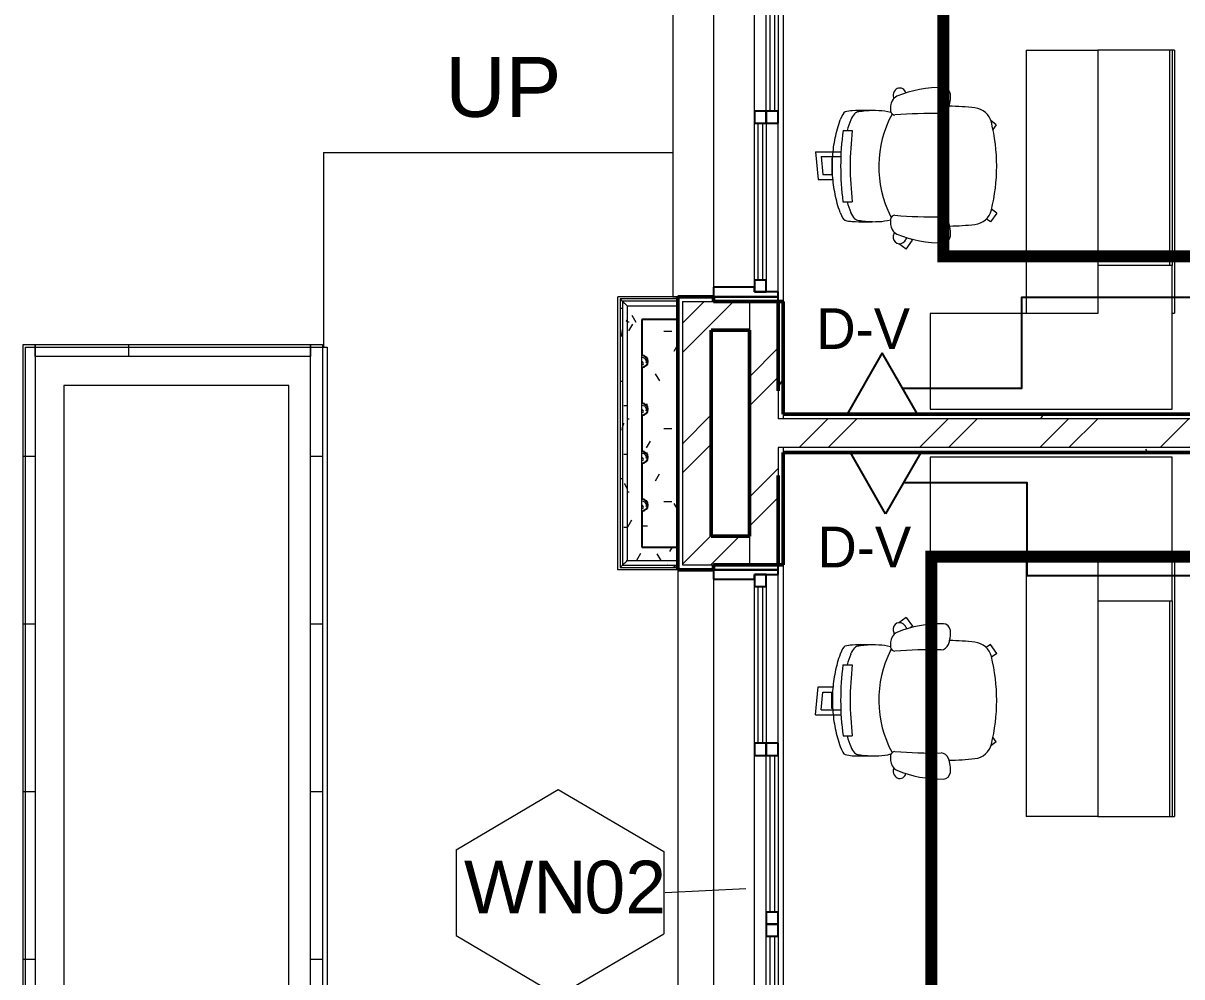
# Model space of a CAD drawing. Header units: millimetres. Extents: x -9358 to 257996, y -67499 to 9117.
# Drawn here: x -2905 to 1936, y -27018 to -23036 of the extents above; entities that cross this region are included whole.
import ezdxf

# ---------------------------------------------------------------- set-up
doc = ezdxf.new("R2010")
doc.units = ezdxf.units.MM
doc.header["$LTSCALE"] = 1000
for name, color, linetype, lineweight in [('A-FLR-PAT', 8, 'Continuous', 18), ('A-FRN', 8, 'Continuous', 9), ('A-LIN-30-1', 8, 'Continuous', 25), ('A-RMP', 8, 'Continuous', 9), ('A-RMP-TXT', 8, 'Continuous', 9), ('A-TYP-WIN', 8, 'Continuous', 0), ('A-WAL-CLD', 8, 'Continuous', 9), ('A-WAL-CMU', 8, 'Continuous', 50), ('A-WAL-FIN', 8, 'Continuous', 9), ('A-WAL-LOW-20', 8, 'Continuous', 18), ('A-WAL-LOW-20-1', 8, 'Continuous', 50), ('A-WAL-LOW-30', 8, 'Continuous', 18), ('A-WAL-PAT-1', 8, 'Continuous', 9), ('A-WIN', 8, 'Continuous', 9), ('A-WIN-1', 8, 'Continuous', 25), ('A-WIN-2', 8, 'Continuous', 18)]:
    doc.layers.add(name, color=color, linetype=linetype, lineweight=lineweight)
for name, color, linetype in [('CCTV', 4, 'Continuous'), ('DATANET', 4, 'Continuous'), ('F POINT AGN', 7, 'Continuous'), ('Route - rack2', 7, 'Continuous')]:
    doc.layers.add(name, color=color, linetype=linetype)
doc.styles.add('Arial', font='arial.ttf', dxfattribs={"height": 250})
doc.styles.add('Arial_8', font='arial.ttf', dxfattribs={"height": 220})
pattern_1 = [(45, (0, 0), (-251.447, 251.447), []), (45, (0, 381), (-251.447, 251.447), [])]
pattern_2 = [(0, (0, 0), (812.8, 203.2), [33.528, -576.072, 33.528, -576.072, -3251.2]), (0, (0, 0), (812.8, 203.2), [-1219.2, 33.528, -1185.672, 33.528, -576.072, -1422.4]), (0, (0, 0), (812.8, 203.2), [-3048, 33.528, -372.872, 33.528, -982.472]), (120, (304.8, 101.6), (-582.3764, 602.3054), [33.528, -576.072, 33.528, -576.072, -3251.2]), (120, (304.8, 101.6), (-582.3764, 602.3054), [-1219.2, 33.528, -1185.672, 33.528, -576.072, -1422.4]), (120, (304.8, 101.6), (-582.3764, 602.3054), [-3048, 33.528, -372.872, 33.528, -982.472]), (240, (406.4, 508), (-230.4236, -805.5054), [33.528, -576.072, 33.528, -576.072, -3251.2]), (240, (406.4, 508), (-230.4236, -805.5054), [-1219.2, 33.528, -1185.672, 33.528, -576.072, -1422.4]), (240, (406.4, 508), (-230.4236, -805.5054), [-3048, 33.528, -372.872, 33.528, -982.472])]

# ---------------------------------------------------------------- blocks, each defined once
blk = doc.blocks.new('Window Tag - Window Tag-41068-01-Ground Floor Plan')
at = {"layer": 'A-TYP-WIN'}
for p, q in [((-4.506, 1.627), (-0.238, 4.142)), ((-0.238, 4.142), (4.181, 1.556)), ((-4.506, 1.627), (-4.506, -1.959)), ((4.181, 1.556), (4.181, -1.888)), ((-0.238, -4.474), (4.181, -1.888)), ((-4.506, -1.959), (-0.238, -4.474))]:
    blk.add_line(p, q, dxfattribs=at)
blk = doc.blocks.new('D-V')
at = {"color": 3}
blk.add_lwpolyline([(1.2, 256.5), (146.9, 0), (-146.9, 0), (1.2, 256.5)], dxfattribs=at)
at = {"layer": 'CCTV', "color": 2}
blk.add_attdef('D-V', (-225.1, 246.5), '', height=170, dxfattribs=at)
blk = doc.blocks.new('Walls 240 - Walls 6-1383949-01-Ground Floor Furniture Plan')
at = {"layer": 'A-WAL-PAT-1'}
h = blk.add_hatch(dxfattribs=at)
h.set_pattern_fill('FP_109', color=256, style=0, pattern_type=2)
h.set_pattern_definition([(270, (-28114.7, -4950), (900, 6e-14), [700, -700]), (270, (-27664.7, -4250), (1800, 1e-13), [700, -700]), (180, (-27664.66, -4250), (-9e-14, -700), [])])
h.paths.add_polyline_path([(-26775.1, -4250), (-26775.1, -4200), (-27925.1, -4200), (-27925.1, -4250)], flags=0)
at = {"layer": 'A-WAL-LOW-20'}
for p, q in [((-27925.1, -4200), (-26775.1, -4200)), ((-27925.1, -4250), (-27925.1, -4200)), ((-26775.1, -4200), (-26775.1, -4250)), ((-26775.1, -4250), (-27925.1, -4250))]:
    blk.add_line(p, q, dxfattribs=at)
blk = doc.blocks.new('Walls 245 - Walls 6-1383966-01-Ground Floor Furniture Plan')
at = {"layer": 'A-WAL-PAT-1'}
h = blk.add_hatch(dxfattribs=at)
h.set_pattern_fill('FP_110', color=256, style=0, pattern_type=2)
h.set_pattern_definition([(270, (-28375.1, -8744.6), (900, 6e-14), [700, -700]), (270, (-27925, -8044.6), (1800, 1e-13), [700, -700]), (180, (-27925.06, -8044.6), (-9e-14, -700), [])])
h.paths.add_polyline_path([(-27975.1, -8800), (-27925.1, -8800), (-27925.1, -4200), (-27975.1, -4200), (-27975.1, -8513.1)], flags=0)
at = {"layer": 'A-WAL-LOW-20'}
for p, q in [((-27975.1, -8800), (-27975.1, -4200)), ((-27975.1, -4200), (-27925.1, -4200)), ((-27925.1, -4200), (-27925.1, -8800)), ((-27925.1, -8800), (-27975.1, -8800))]:
    blk.add_line(p, q, dxfattribs=at)
blk = doc.blocks.new('Walls 247 - Walls 6-1384000-01-Ground Floor Furniture Plan')
at = {"layer": 'A-WAL-PAT-1'}
h = blk.add_hatch(dxfattribs=at)
h.set_pattern_fill('FP_112', color=256, style=0, pattern_type=2)
h.set_pattern_definition([(270, (-27195.1, -8744.6), (900, 6e-14), [700, -700]), (270, (-26745, -8044.6), (1800, 1e-13), [700, -700]), (180, (-26745.06, -8044.6), (-9e-14, -700), [])])
h.paths.add_polyline_path([(-26745.1, -8800), (-26695.1, -8800), (-26695.1, -4200), (-26745.1, -4200), (-26745.1, -8513.1)], flags=0)
at = {"layer": 'A-WAL-LOW-20'}
for p, q in [((-26745.1, -8800), (-26745.1, -4200)), ((-26745.1, -4200), (-26695.1, -4200)), ((-26695.1, -4200), (-26695.1, -8800)), ((-26695.1, -8800), (-26745.1, -8800))]:
    blk.add_line(p, q, dxfattribs=at)
blk = doc.blocks.new('Sliding_Window_Double - 3000 x 2700-2665745-01-Ground Floor Furniture Plan')
at = {"layer": 'A-WIN'}
for p, q in [((-651.8, 180.6), (-1356.3, 180.6)), ((-600.9, 180.6), (53.7, 180.6)), ((153.7, 180.6), (808.2, 180.6)), ((1563.7, 180.6), (859.1, 180.6)), ((-1306.3, 130.6), (-651.8, 130.6)), ((53.7, 130.6), (-600.9, 130.6)), ((808.2, 130.6), (153.7, 130.6)), ((859.1, 130.6), (1513.7, 130.6)), ((-651.8, 80.6), (-1306.3, 80.6)), ((808.2, 80.6), (-600.9, 80.6)), ((1513.7, 80.6), (859.1, 80.6)), ((-1336.3, -89.4), (1543.7, -89.4))]:
    blk.add_line(p, q, dxfattribs=at)
at = {"layer": 'A-WIN-1'}
for p, q in [((-1376.3, 180.6), (-1396.3, 180.6)), ((-1376.3, 180.6), (-1376.3, -89.4)), ((-1356.3, 180.6), (-1376.3, 180.6)), ((-1376.3, -89.4), (-1376.3, 180.6)), ((-1356.3, 80.6), (-1356.3, 180.6)), ((-600.9, 180.6), (-651.8, 180.6)), ((-651.8, 180.6), (-651.8, 130.6)), ((-600.9, 130.6), (-600.9, 180.6)), ((103.7, 180.6), (53.7, 180.6)), ((53.7, 180.6), (53.7, 130.6)), ((153.7, 180.6), (103.7, 180.6)), ((103.7, 180.6), (103.7, 130.6)), ((103.7, 130.6), (103.7, 180.6)), ((153.7, 130.6), (153.7, 180.6)), ((859.1, 180.6), (808.2, 180.6)), ((808.2, 180.6), (808.2, 130.6)), ((859.1, 130.6), (859.1, 180.6)), ((1583.7, 180.6), (1563.7, 180.6)), ((1563.7, 180.6), (1563.7, 80.6)), ((1583.7, -89.4), (1583.7, 180.6)), ((1603.7, 180.6), (1583.7, 180.6)), ((1583.7, 180.6), (1583.7, -89.4)), ((-1306.3, 130.6), (-1356.3, 130.6)), ((-1356.3, 130.6), (-1356.3, 80.6)), ((-1306.3, 80.6), (-1306.3, 130.6)), ((-600.9, 130.6), (-651.8, 130.6)), ((-651.8, 130.6), (-651.8, 80.6)), ((-651.8, 130.6), (-600.9, 130.6)), ((-600.9, 80.6), (-600.9, 130.6)), ((53.7, 130.6), (103.7, 130.6)), ((103.7, 130.6), (153.7, 130.6)), ((808.2, 130.6), (859.1, 130.6)), ((859.1, 130.6), (808.2, 130.6)), ((808.2, 130.6), (808.2, 80.6)), ((859.1, 80.6), (859.1, 130.6)), ((1563.7, 130.6), (1513.7, 130.6)), ((1513.7, 130.6), (1513.7, 80.6)), ((1563.7, 80.6), (1563.7, 130.6)), ((-1336.3, 80.6), (-1356.3, 80.6)), ((-1356.3, 80.6), (-1306.3, 80.6)), ((-1336.3, -89.4), (-1336.3, 80.6)), ((-651.8, 80.6), (-600.9, 80.6)), ((808.2, 80.6), (859.1, 80.6)), ((1513.7, 80.6), (1563.7, 80.6)), ((1563.7, 80.6), (1543.7, 80.6)), ((1543.7, 80.6), (1543.7, -89.4)), ((-1376.3, -89.4), (-1336.3, -89.4)), ((1543.7, -89.4), (1583.7, -89.4))]:
    blk.add_line(p, q, dxfattribs=at)
at = {"layer": 'A-WIN-2'}
for p, q in [((53.7, 165.6), (-600.9, 165.6)), ((-600.9, 165.6), (-600.9, 145.6)), ((-600.9, 145.6), (53.7, 145.6)), ((53.7, 145.6), (53.7, 165.6)), ((808.2, 165.6), (153.7, 165.6)), ((153.7, 165.6), (153.7, 145.6)), ((153.7, 145.6), (808.2, 145.6)), ((808.2, 145.6), (808.2, 165.6)), ((-651.8, 115.6), (-1306.3, 115.6)), ((-1306.3, 115.6), (-1306.3, 95.6)), ((-651.8, 95.6), (-651.8, 115.6)), ((1513.7, 115.6), (859.1, 115.6)), ((859.1, 115.6), (859.1, 95.6)), ((1513.7, 95.6), (1513.7, 115.6)), ((-1306.3, 95.6), (-651.8, 95.6)), ((859.1, 95.6), (1513.7, 95.6))]:
    blk.add_line(p, q, dxfattribs=at)
blk = doc.blocks.new('Task chair 9554N35 - Task chair 9554N35-745676-01-Ground Floor Furniture Plan')
at = {"layer": 'A-FRN'}
for p, q in [((-172.9, 306.8), (-189.9, 284.3)), ((-172.9, 306.8), (-153.2, 293.1)), ((196.3, 309), (180.3, 287)), ((196.3, 309), (233.1, 282.3)), ((233.1, 282.3), (220.5, 265)), ((309.5, -42.5), (303.3, -51.1)), ((346.3, -69.3), (309.5, -42.5)), ((346.3, -69.3), (324.3, -99.6)), ((208.7, -134.6), (213.5, -132.2)), ((-148.6, -333.2), (-148.6, -294.8)), ((148.6, -333.5), (148.6, -294.8)), ((-59.9, -447.8), (-59.9, -341.6)), ((-40.1, -424.9), (-40.1, -342.5)), ((-33.2, -377), (-33.2, -380)), ((-33.2, -380), (34.3, -380)), ((34.3, -418.4), (34.3, -377)), ((56.2, -437.7), (56.2, -375.4)), ((-40.1, -424.9), (34.3, -418.4)), ((-59.9, -447.8), (56.2, -437.7))]:
    blk.add_line(p, q, dxfattribs=at)
for centre, radius, start, end in [((0, -450.7), 759.4, 76.0583, 103.9416), ((-163.7, 208.7), 80, 103.9416, 173.6414), ((163.7, 208.7), 80, 6.3586, 76.0583), ((875.8, 92.8), 1126, 173.6414, 179.1387), ((-875.8, 92.8), 1126, 0.9685, 6.3586), ((-298.4, 85.1), 30, 94.385, 178.8307), ((-289.7, -26.9), 142.3, 70.4284, 94.4069), ((-253.5, 75.2), 34, 1.5783, 70.4284), ((245.3, 75.2), 34, 109.5716, 178.4217), ((281.6, -26.9), 142.3, 102.8407, 109.5716), ((281.6, -26.9), 142.3, 85.5931, 102.8407), ((290.2, 85.1), 30, 1.1693, 85.615), ((157.4, 76.4), 485.9, 178.9013, 202.3772), ((1706.6, 39.8), 1926.5, 178.9201, 184.6505), ((-1714.8, 39.8), 1926.5, 355.3495, 1.0799), ((-165.6, 76.4), 485.9, 337.6228, 1.0987), ((-301, -96.7), 25.2, 123.4121, 230.4202), ((-270.6, -142.7), 80.3, 115.9395, 123.4121), ((297.3, -97.1), 27.1, 257.0503, 54.9497), ((266.7, -140.7), 80.4, 54.9497, 66.5438), ((-296.1, -90.9), 32.8, 230.4202, 277.5798), ((-257.7, -94.4), 37, 202.4815, 245.4243), ((-304.4, -28.7), 95.5, 277.5798, 283.1299), ((-239, -54.3), 81.3, 245.2067, 276.9285), ((-5.9, -191.7), 225.5, 165.0105, 178.0847), ((-231.5, -117.1), 18, 277.2916, 2.3739), ((1.2, 277.4), 461.4, 241.6816, 296.7275), ((223.3, -117.1), 18, 177.6261, 262.7084), ((230.8, -54.3), 81.3, 263.0715, 294.7933), ((5.9, -191.7), 225.5, 1.9153, 14.4821), ((249.5, -94.4), 37, 294.5757, 337.5185), ((351.4, 138.5), 268.8, 253.8265, 257.0503), ((1424.9, -239.6), 1657.1, 178.0847, 181.9153), ((-1424.9, -239.6), 1657.1, 358.0847, 1.9153), ((192.1, -200.6), 424.1, 181.2804, 189.1246), ((-192.1, -200.6), 424.1, 350.8754, 358.7196), ((-202, -267.3), 24.7, 181.265, 228.1434), ((202, -267.3), 24.7, 311.8566, 358.735), ((18.2, 231.9), 573.4, 248.3703, 253.086), ((0, 988.3), 1291.7, 263.3947, 276.6053), ((1, 773.4), 1116.7, 262.3012, 277.5932), ((-18.2, 231.9), 573.4, 286.914, 291.6297)]:
    blk.add_arc(centre, radius, start, end, dxfattribs=at)
for centre, major_axis, ratio, start_param, end_param in [((-178.1, -286.4), (-48, 16.7), 0.376203, 0.715963, 1.386418), ((178.1, -286.7), (48.1, 16.1), 0.383717, 4.900693, 5.6098), ((2833.6, -1083.6), (-3058.7, 867.3), 0.246692, 0.098786, 0.133654), ((-182.4, -335.9), (-44.1, 13.7), 0.260293, 0.190015, 1.407049), ((182.6, -337.1), (43.9, 14.1), 0.248418, 4.873403, 6.095378), ((-2833.6, -1083.6), (3058.7, 867.3), 0.246692, 6.149531, 6.184399), ((-2839.6, -1069.5), (3064.8, 850.5), 0.246639, 6.151983, 6.185843)]:
    blk.add_ellipse(centre, major_axis=major_axis, ratio=ratio, start_param=start_param, end_param=end_param, dxfattribs=at)
blk.add_open_spline([(193.1, -345.6), (180.8, -349.8), (155.9, -357.6), (104.9, -369.7), (39.6, -378.5), (-39.7, -378.4), (-105, -369.4), (-155.9, -357.1), (-180.8, -349.3), (-193.1, -344.9)], degree=3, knots=[0, 0, 0, 0, 0.1, 0.2, 0.4, 0.6, 0.8, 0.9, 1, 1, 1, 1], dxfattribs=at)
blk = doc.blocks.new('secretary office - manager office -1 2-1846450-01-Ground Floor Furniture Plan')
at = {"layer": 'A-FRN'}
for p, q in [((-550, 700), (-950, 700)), ((-950, 700), (-950, -300)), ((-550, 0), (-550, 700)), ((550, 300), (-550, 300)), ((550, 300), (550, 0)), ((-350, 0), (-550, 0)), ((550, 0), (-350, 0)), ((-350, -310), (-350, 0)), ((550, -300), (550, 0)), ((-950, -300), (-950, -310)), ((-950, -310), (-360, -310)), ((-548, -310), (-548, -320)), ((550, -320), (-548, -320)), ((-360, -310), (-350, -310)), ((-350, -300), (550, -300)), ((-350, -300), (550, -300)), ((550, -310), (-350, -310)), ((550, -310), (550, -300)), ((550, -320), (550, -310))]:
    blk.add_line(p, q, dxfattribs=at)
blk = doc.blocks.new('Task chair 9554N35 - Task chair 9554N35-733048-01-Ground Floor Furniture Plan')
at = {"layer": 'A-FRN'}
for p, q in [((-59.9, 447.8), (56.2, 437.7)), ((-59.9, 447.8), (-59.9, 341.6)), ((56.2, 437.7), (56.2, 375.4)), ((-40.1, 424.9), (-40.1, 342.5)), ((-40.1, 424.9), (34.3, 418.4)), ((34.3, 418.4), (34.3, 377)), ((-33.2, 380), (34.3, 380)), ((-33.2, 377), (-33.2, 380)), ((-148.6, 333.2), (-148.6, 294.8)), ((148.6, 333.5), (148.6, 294.8)), ((208.7, 134.6), (213.5, 132.2)), ((346.3, 69.3), (324.3, 99.6)), ((309.5, 42.5), (303.3, 51.1)), ((346.3, 69.3), (309.5, 42.5)), ((-172.9, -306.8), (-189.9, -284.3)), ((196.3, -309), (180.3, -287)), ((196.3, -309), (233.1, -282.3)), ((233.1, -282.3), (220.5, -265)), ((-172.9, -306.8), (-153.2, -293.1))]:
    blk.add_line(p, q, dxfattribs=at)
for centre, radius, start, end in [((1, -773.4), 1116.7, 82.4068, 97.6988), ((1424.9, 239.6), 1657.1, 178.0847, 181.9153), ((18.2, -231.9), 573.4, 106.914, 111.6297), ((0, -988.3), 1291.7, 83.3947, 96.6053), ((-18.2, -231.9), 573.4, 68.3703, 73.086), ((-1424.9, 239.6), 1657.1, 358.0847, 1.9153), ((192.1, 200.6), 424.1, 170.8754, 178.7196), ((-202, 267.3), 24.7, 131.8566, 178.735), ((202, 267.3), 24.7, 1.265, 48.1434), ((-192.1, 200.6), 424.1, 1.2804, 9.1246), ((-5.9, 191.7), 225.5, 181.9153, 194.9895), ((1.2, -277.4), 461.4, 63.2725, 118.3184), ((5.9, 191.7), 225.5, 345.5179, 358.0847), ((157.4, -76.4), 485.9, 157.6228, 181.0987), ((-301, 96.7), 25.2, 129.5798, 236.5879), ((-296.1, 90.9), 32.8, 82.4202, 129.5798), ((-257.7, 94.4), 37, 114.5757, 157.5185), ((-304.4, 28.7), 95.5, 76.8701, 82.4202), ((-239, 54.3), 81.3, 83.0715, 114.7933), ((-231.5, 117.1), 18, 357.6261, 82.7084), ((1706.6, -39.8), 1926.5, 175.3495, 181.0799), ((223.3, 117.1), 18, 97.2916, 182.3739), ((-1714.8, -39.8), 1926.5, 358.9201, 4.6505), ((230.8, 54.3), 81.3, 65.2067, 96.9285), ((249.5, 94.4), 37, 22.4815, 65.4243), ((351.4, -138.5), 268.8, 102.9497, 106.1735), ((-165.6, -76.4), 485.9, 358.9013, 22.3772), ((297.3, 97.1), 27.1, 305.0503, 102.9497), ((-270.6, 142.7), 80.3, 236.5879, 244.0605), ((266.7, 140.7), 80.4, 293.4562, 305.0503), ((-298.4, -85.1), 30, 181.1693, 265.615), ((-253.5, -75.2), 34, 289.5716, 358.4217), ((245.3, -75.2), 34, 181.5783, 250.4284), ((290.2, -85.1), 30, 274.385, 358.8307), ((-289.7, 26.9), 142.3, 265.5931, 289.5716), ((875.8, -92.8), 1126, 180.8613, 186.3586), ((281.6, 26.9), 142.3, 250.4284, 257.1593), ((-875.8, -92.8), 1126, 353.6414, 359.0315), ((281.6, 26.9), 142.3, 257.1593, 274.4069), ((-163.7, -208.7), 80, 186.3586, 256.0584), ((163.7, -208.7), 80, 283.9417, 353.6414), ((0, 450.7), 759.4, 256.0584, 283.9417)]:
    blk.add_arc(centre, radius, start, end, dxfattribs=at)
for centre, major_axis, ratio, start_param, end_param in [((-182.4, 335.9), (44.1, 13.7), 0.260293, 1.734544, 2.951577), ((182.6, 337.1), (-43.9, 14.1), 0.248418, 3.3294, 4.551375), ((2833.6, 1083.6), (3058.7, 867.3), 0.246692, 3.007939, 3.042807), ((-178.1, 286.4), (48, 16.7), 0.376203, 1.755174, 2.42563), ((178.1, 286.7), (-48.1, 16.1), 0.383717, 3.814978, 4.524085), ((-2839.6, 1069.5), (-3064.8, 850.5), 0.246639, 3.238935, 3.272795), ((-2833.6, 1083.6), (-3058.7, 867.3), 0.246692, 3.240378, 3.275247)]:
    blk.add_ellipse(centre, major_axis=major_axis, ratio=ratio, start_param=start_param, end_param=end_param, dxfattribs=at)
blk.add_open_spline([(193.1, 345.6), (180.8, 349.8), (155.9, 357.6), (104.9, 369.7), (39.6, 378.5), (-39.7, 378.4), (-105, 369.4), (-155.9, 357.1), (-180.8, 349.3), (-193.1, 344.9)], degree=3, knots=[0, 0, 0, 0, 0.1, 0.2, 0.4, 0.6, 0.8, 0.9, 1, 1, 1, 1], dxfattribs=at)
blk = doc.blocks.new('secretary office - manager office -1 2-1846452-01-Ground Floor Furniture Plan')
at = {"layer": 'A-FRN'}
for p, q in [((-360, 310), (-950, 310)), ((-950, 310), (-950, 300)), ((-950, 300), (-950, -700)), ((-548, 320), (550, 320)), ((-548, 320), (-548, 310)), ((-350, 310), (-360, 310)), ((-350, 0), (-350, 310)), ((-350, 310), (550, 310)), ((550, 300), (-350, 300)), ((550, 300), (-350, 300)), ((550, 310), (550, 320)), ((550, 300), (550, 310)), ((550, 0), (550, 300)), ((-550, -700), (-550, 0)), ((-550, 0), (-350, 0)), ((-350, 0), (550, 0)), ((550, 0), (550, -300)), ((-550, -300), (550, -300)), ((-950, -700), (-550, -700))]:
    blk.add_line(p, q, dxfattribs=at)
blk = doc.blocks.new('FP_570-01-Ground Floor Furniture Plan')
at = {"layer": 'A-WAL-LOW-20'}
blk.add_line((-170, -24048.8), (-401.4, -24048.8), dxfattribs=at)
at = {"layer": 'A-WAL-PAT-1'}
for p, q in [((-176.5, -24047.6), (-177, -24047.6)), ((-176, -24047.7), (-176.5, -24047.6))]:
    blk.add_line(p, q, dxfattribs=at)
blk = doc.blocks.new('FP_571-01-Ground Floor Furniture Plan')
at = {"layer": 'A-WAL-LOW-20'}
blk.add_line((-170, -24039), (-411.1, -24039), dxfattribs=at)
blk = doc.blocks.new('FP_572-01-Ground Floor Furniture Plan')
at = {"layer": 'A-WAL-LOW-20'}
blk.add_line((-401.4, -24048.8), (-401.4, -25151.5), dxfattribs=at)
at = {"layer": 'A-WAL-PAT-1'}
for p, q in [((-385.8, -24133.6), (-385.3, -24132.7)), ((-385.3, -24132.7), (-384.8, -24131.9)), ((-384.8, -24131.9), (-384.4, -24131.1)), ((-384.4, -24131.1), (-383.9, -24130.2)), ((-383.9, -24130.2), (-383.4, -24129.4)), ((-383.4, -24129.4), (-382.9, -24128.6)), ((-382.9, -24128.6), (-382.4, -24127.7)), ((-382.4, -24127.7), (-382, -24126.9)), ((-389.6, -24485.6), (-395.9, -24485.6)), ((-382, -24485.6), (-389.6, -24485.6)), ((-402.3, -24587.1), (-402.2, -24586.2)), ((-402.2, -24586.2), (-402.1, -24585.3)), ((-402.1, -24585.3), (-402, -24584.4)), ((-402, -24584.4), (-401.9, -24583.5)), ((-401.9, -24583.5), (-401.8, -24582.6)), ((-401.8, -24582.6), (-401.6, -24581.7)), ((-401.6, -24581.7), (-401.5, -24580.8)), ((-401.5, -24580.8), (-401.3, -24579.9)), ((-401.3, -24579.9), (-401.2, -24579)), ((-401.2, -24579), (-401, -24578.1)), ((-401, -24578.1), (-400.8, -24577.1)), ((-400.8, -24577.1), (-400.6, -24576.2)), ((-400.6, -24576.2), (-400.4, -24575.3)), ((-400.4, -24575.3), (-400.2, -24574.4)), ((-400.2, -24574.4), (-400, -24573.5)), ((-400, -24573.5), (-399.7, -24572.6)), ((-399.7, -24572.6), (-399.5, -24571.7)), ((-399.5, -24571.7), (-399.2, -24570.8)), ((-399.2, -24570.8), (-399, -24569.9)), ((-399, -24569.9), (-398.7, -24569)), ((-398.7, -24569), (-398.4, -24568.1)), ((-398.4, -24568.1), (-398.1, -24567.2)), ((-398.1, -24567.2), (-397.8, -24566.3)), ((-397.8, -24566.3), (-397.5, -24565.4)), ((-397.5, -24565.4), (-397.2, -24564.4)), ((-397.2, -24564.4), (-396.9, -24563.5)), ((-396.9, -24563.5), (-396.5, -24562.6)), ((-396.5, -24562.6), (-396.2, -24561.7)), ((-396.2, -24561.7), (-395.8, -24560.8)), ((-395.8, -24560.8), (-395.5, -24559.9)), ((-395.5, -24559.9), (-395.1, -24559)), ((-395.1, -24559), (-394.7, -24558.1)), ((-389.6, -24688.8), (-395.9, -24688.8)), ((-382, -24688.8), (-389.6, -24688.8)), ((-392.8, -24810.3), (-392.4, -24811.1)), ((-392.4, -24811.1), (-392, -24812)), ((-392, -24812), (-391.5, -24812.9)), ((-391.5, -24812.9), (-391.1, -24813.8)), ((-391.1, -24813.8), (-390.7, -24814.7)), ((-390.7, -24814.7), (-390.2, -24815.6)), ((-390.2, -24815.6), (-389.8, -24816.5)), ((-389.8, -24816.5), (-389.3, -24817.4)), ((-389.3, -24817.4), (-388.9, -24818.2)), ((-388.9, -24818.2), (-388.4, -24819.1)), ((-388.4, -24819.1), (-387.9, -24820)), ((-387.9, -24820), (-387.5, -24820.9)), ((-387.5, -24820.9), (-387, -24821.8)), ((-387, -24821.8), (-386.5, -24822.7)), ((-386.5, -24822.7), (-386, -24823.6)), ((-386, -24823.6), (-385.5, -24824.5)), ((-385.5, -24824.5), (-385, -24825.3)), ((-385, -24825.3), (-384.5, -24826.2)), ((-384.5, -24826.2), (-384, -24827.1)), ((-384, -24827.1), (-383.5, -24828)), ((-383.5, -24828), (-383, -24828.9)), ((-383, -24828.9), (-382.5, -24829.8)), ((-382.5, -24829.8), (-382, -24830.7)), ((-389.6, -24993.6), (-395.9, -24993.6)), ((-382, -24993.6), (-389.6, -24993.6))]:
    blk.add_line(p, q, dxfattribs=at)
blk = doc.blocks.new('FP_573-01-Ground Floor Furniture Plan')
at = {"layer": 'A-WAL-LOW-20'}
blk.add_line((-411.1, -24039), (-411.1, -25161.2), dxfattribs=at)
at = {"layer": 'A-WAL-PAT-1'}
for p, q in [((-404.1, -24079.2), (-409.9, -24079.2)), ((-401.2, -24079.2), (-404.1, -24079.2)), ((-409.7, -24167.1), (-409.3, -24169.8)), ((-409.3, -24169.8), (-408.9, -24172.4)), ((-408.9, -24172.4), (-408.5, -24175)), ((-408.5, -24175), (-408, -24177.7)), ((-408, -24177.7), (-407.5, -24180.3)), ((-407.5, -24180.3), (-406.9, -24183)), ((-406.9, -24183), (-406.4, -24185.6)), ((-406.4, -24185.6), (-405.8, -24188.2)), ((-405.8, -24188.2), (-405.2, -24190.9)), ((-405.2, -24190.9), (-404.5, -24193.5)), ((-404.5, -24193.5), (-403.8, -24196.2)), ((-404.1, -24384), (-409.9, -24384)), ((-401.2, -24384), (-404.1, -24384)), ((-404.1, -24790.4), (-409.9, -24790.4)), ((-401.2, -24790.4), (-404.1, -24790.4))]:
    blk.add_line(p, q, dxfattribs=at)
blk = doc.blocks.new('FP_574-01-Ground Floor Furniture Plan')
at = {"layer": 'A-WAL-LOW-20'}
blk.add_line((-401.4, -25151.5), (-170, -25151.5), dxfattribs=at)
at = {"layer": 'A-WAL-PAT-1'}
for p, q in [((-217.9, -25152.6), (-218.4, -25152.6)), ((-217.4, -25152.5), (-217.9, -25152.6)), ((-216.8, -25152.4), (-217.4, -25152.5)), ((-216.3, -25152.3), (-216.8, -25152.4)), ((-215.8, -25152.1), (-216.3, -25152.3)), ((-215.3, -25152), (-215.8, -25152.1)), ((-214.7, -25151.7), (-215.3, -25152)), ((-214.2, -25151.5), (-214.7, -25151.7)), ((-213.7, -25151.2), (-214.2, -25151.5)), ((-213.2, -25150.9), (-213.7, -25151.2))]:
    blk.add_line(p, q, dxfattribs=at)
blk = doc.blocks.new('FP_575-01-Ground Floor Furniture Plan')
at = {"layer": 'A-WAL-LOW-20'}
blk.add_line((-411.1, -25161.2), (-170, -25161.2), dxfattribs=at)
at = {"layer": 'A-WAL-PAT-1'}
for p, q in [((-191.2, -25160.9), (-192.7, -25161.4)), ((-189.7, -25160.4), (-191.2, -25160.9)), ((-188.2, -25159.7), (-189.7, -25160.4)), ((-186.6, -25159), (-188.2, -25159.7)), ((-185.1, -25158.2), (-186.6, -25159)), ((-183.6, -25157.3), (-185.1, -25158.2)), ((-182.1, -25156.4), (-183.6, -25157.3)), ((-180.5, -25155.3), (-182.1, -25156.4)), ((-179, -25154.2), (-180.5, -25155.3)), ((-177.5, -25153), (-179, -25154.2)), ((-176, -25151.7), (-177.5, -25153))]:
    blk.add_line(p, q, dxfattribs=at)
blk = doc.blocks.new('Walls 393 - Walls 78-2902982-01-Ground Floor Furniture Plan')
at = {"layer": 'A-WAL-PAT-1'}
h = blk.add_hatch(dxfattribs=at)
h.set_pattern_fill('FP_136', color=256, style=0, pattern_type=2)
h.set_pattern_definition([(0, (0, 0), (406.4, 101.6), [33.528, -271.272, 33.528, -271.272, -1625.6]), (0, (0, 0), (406.4, 101.6), [-609.6, 33.528, -576.072, 33.528, -271.272, -711.2]), (0, (0, 0), (406.4, 101.6), [-1524, 33.528, -169.672, 33.528, -474.472]), (120, (152.4, 50.8), (-291.1882, 301.15272), [33.528, -271.272, 33.528, -271.272, -1625.6]), (120, (152.4, 50.8), (-291.1882, 301.15272), [-609.6, 33.528, -576.072, 33.528, -271.272, -711.2]), (120, (152.4, 50.8), (-291.1882, 301.15272), [-1524, 33.528, -169.672, 33.528, -474.472]), (240, (203.2, 254), (-115.2118, -402.75272), [33.528, -271.272, 33.528, -271.272, -1625.6]), (240, (203.2, 254), (-115.2118, -402.75272), [-609.6, 33.528, -576.072, 33.528, -271.272, -711.2]), (240, (203.2, 254), (-115.2118, -402.75272), [-1524, 33.528, -169.672, 33.528, -474.472])])
h.paths.add_polyline_path([(-320, -24900), (-318, -24896), (-318.6, -24895.1), (-319.6, -24898.5)], flags=0)
h.paths.add_polyline_path([(-320, -24700.2), (-318, -24696.3), (-318.6, -24695.3), (-319.6, -24698.7)], flags=0)
h.paths.add_polyline_path([(-320, -24500), (-318, -24496), (-318.6, -24495.1), (-319.6, -24498.5)], flags=0)
h.paths.add_polyline_path([(-320, -24300), (-318, -24296), (-318.6, -24295.1), (-319.6, -24298.5)], flags=0)
h.paths.add_polyline_path([(-170, -25131.8), (-170, -25075), (-320, -25075), (-320, -24925), (-320, -24924.4), (-320, -24875.8), (-320, -24875), (-320, -24725.2), (-320, -24724.6), (-320, -24676.1), (-320, -24675.2), (-320, -24525), (-320, -24524.4), (-320, -24475.8), (-320, -24475), (-320, -24325), (-320, -24324.4), (-319.8, -24275.6), (-320, -24275), (-320, -24125), (-170, -24125), (-170, -24068.5), (-381.7, -24068.5), (-381.7, -25131.8), (-296.2, -25131.8)], flags=0)
at = {"layer": 'A-WAL-LOW-20'}
for p, q in [((-381.7, -24068.5), (-170, -24068.5)), ((-381.7, -24068.5), (-381.7, -25131.8)), ((-381.7, -25131.8), (-170, -25131.8))]:
    blk.add_line(p, q, dxfattribs=at)
for points, knots in [([(-411.1, -24039), (-411.1, -24039), (-410.7, -24039.4), (-407.8, -24042.3), (-403.9, -24046.2), (-402, -24048.1)], [0.1701475, 0.1701475, 0.1701475, 0.1701475, 0.25, 0.5, 0.6488772, 0.6488772, 0.6488772, 0.6488772]), ([(-401.4, -24048.8), (-401.4, -24048.8), (-401.2, -24048.9), (-400.3, -24049.8), (-398.6, -24051.5), (-397, -24053.1), (-395.1, -24055), (-392.9, -24057.2), (-390.4, -24059.7), (-386.7, -24063.4), (-383.8, -24066.4), (-381.7, -24068.5)], [0.4599876, 0.4599876, 0.4599876, 0.4599876, 0.5, 0.6, 0.65, 0.7, 0.75, 0.8, 0.85, 0.9, 1, 1, 1, 1]), ([(-411.1, -25161.2), (-411.1, -25161.2), (-410.7, -25160.9), (-407.8, -25157.9), (-403.9, -25154), (-402, -25152.2)], [0.1701475, 0.1701475, 0.1701475, 0.1701475, 0.25, 0.5, 0.6488772, 0.6488772, 0.6488772, 0.6488772]), ([(-401.4, -25151.5), (-401.4, -25151.5), (-401.2, -25151.3), (-400.3, -25150.4), (-398.6, -25148.8), (-397, -25147.1), (-395.1, -25145.2), (-392.9, -25143), (-390.4, -25140.5), (-386.7, -25136.8), (-383.7, -25133.9), (-381.7, -25131.8)], [0.4599876, 0.4599876, 0.4599876, 0.4599876, 0.5, 0.6, 0.65, 0.7, 0.75, 0.8, 0.85, 0.9, 1, 1, 1, 1])]:
    blk.add_open_spline(points, degree=3, knots=knots, dxfattribs=at)
for name in ['FP_571-01-Ground Floor Furniture Plan', 'FP_573-01-Ground Floor Furniture Plan', 'FP_572-01-Ground Floor Furniture Plan', 'FP_570-01-Ground Floor Furniture Plan', 'FP_575-01-Ground Floor Furniture Plan', 'FP_574-01-Ground Floor Furniture Plan']:
    blk.add_blockref(name, (0, 0), dxfattribs=at)
blk = doc.blocks.new('FP_576-01-Ground Floor Furniture Plan')
at = {"layer": 'A-WAL-PAT-1'}
for p, q in [((-7597.4, -28799.6), (-7596.5, -28794.2)), ((-7596.7, -28805), (-7597.4, -28799.6)), ((-7585.7, -28787.7), (-7586.3, -28791.2)), ((-7586.3, -28791.2), (-7585.4, -28794.7)), ((-7583.9, -28784.8), (-7585.7, -28787.7)), ((-7585.4, -28794.7), (-7583.2, -28797.8)), ((-7583.2, -28797.8), (-7580, -28800)), ((-7594.3, -28810), (-7596.7, -28805)), ((-7590.5, -28813.9), (-7594.3, -28810)), ((-7585.6, -28816.5), (-7590.5, -28813.9)), ((-7580.2, -28817.4), (-7585.6, -28816.5))]:
    blk.add_line(p, q, dxfattribs=at)
blk = doc.blocks.new('FP_577-01-Ground Floor Furniture Plan')
at = {"layer": 'A-WAL-PAT-1'}
for p, q in [((-7597.4, -28599.4), (-7596.5, -28593.9)), ((-7596.7, -28604.8), (-7597.4, -28599.4)), ((-7594.3, -28609.7), (-7596.7, -28604.8)), ((-7585.7, -28587.4), (-7586.3, -28590.9)), ((-7586.3, -28590.9), (-7585.4, -28594.5)), ((-7583.9, -28584.6), (-7585.7, -28587.4)), ((-7585.4, -28594.5), (-7583.2, -28597.6)), ((-7583.2, -28597.6), (-7580, -28599.8)), ((-7590.5, -28613.7), (-7594.3, -28609.7)), ((-7585.6, -28616.3), (-7590.5, -28613.7)), ((-7580.2, -28617.2), (-7585.6, -28616.3))]:
    blk.add_line(p, q, dxfattribs=at)
blk = doc.blocks.new('FP_578-01-Ground Floor Furniture Plan')
at = {"layer": 'A-WAL-PAT-1'}
for p, q in [((-7597.4, -28399.6), (-7596.5, -28394.2)), ((-7596.7, -28405), (-7597.4, -28399.6)), ((-7594.3, -28410), (-7596.7, -28405)), ((-7590.5, -28413.9), (-7594.3, -28410)), ((-7585.7, -28387.7), (-7586.3, -28391.2)), ((-7586.3, -28391.2), (-7585.4, -28394.7)), ((-7583.9, -28384.8), (-7585.7, -28387.7)), ((-7585.4, -28394.7), (-7583.2, -28397.8)), ((-7583.2, -28397.8), (-7580, -28400)), ((-7585.6, -28416.5), (-7590.5, -28413.9)), ((-7580.2, -28417.5), (-7585.6, -28416.5))]:
    blk.add_line(p, q, dxfattribs=at)
blk = doc.blocks.new('FP_579-01-Ground Floor Furniture Plan')
at = {"layer": 'A-WAL-PAT-1'}
for p, q in [((-7585.7, -28987.7), (-7586.2, -28991.2)), ((-7586.2, -28991.2), (-7585.4, -28994.7)), ((-7583.9, -28984.8), (-7585.7, -28987.7)), ((-7597.4, -28999.6), (-7596.5, -28994.2)), ((-7596.7, -29005), (-7597.4, -28999.6)), ((-7594.3, -29010), (-7596.7, -29005)), ((-7590.5, -29013.9), (-7594.3, -29010)), ((-7585.6, -29016.5), (-7590.5, -29013.9)), ((-7580.2, -29017.4), (-7585.6, -29016.5)), ((-7585.4, -28994.7), (-7583.2, -28997.8)), ((-7583.2, -28997.8), (-7580, -29000))]:
    blk.add_line(p, q, dxfattribs=at)
blk = doc.blocks.new('Walls 359 - Walls 304-2902995-01-Ground Floor Furniture Plan')
at = {"layer": 'A-WAL-PAT-1'}
h = blk.add_hatch(dxfattribs=at)
h.set_pattern_fill('FP_197', color=256, style=0, pattern_type=2)
h.set_pattern_definition([(180, (-7900, -53300), (-406.4, -101.6), [33.528, -271.272, 33.528, -271.272, -1625.6]), (180, (-7900, -53300), (-406.4, -101.6), [-609.6, 33.528, -576.072, 33.528, -271.272, -711.2]), (180, (-7900, -53300), (-406.4, -101.6), [-1524, 33.528, -169.672, 33.528, -474.472]), (300, (-8052.4, -53350.8), (291.1882, -301.15272), [33.528, -271.272, 33.528, -271.272, -1625.6]), (300, (-8052.4, -53350.8), (291.1882, -301.15272), [-609.6, 33.528, -576.072, 33.528, -271.272, -711.2]), (300, (-8052.4, -53350.8), (291.1882, -301.15272), [-1524, 33.528, -169.672, 33.528, -474.472]), (60, (-8103.2, -53554), (115.2118, 402.75272), [33.528, -271.272, 33.528, -271.272, -1625.6]), (60, (-8103.2, -53554), (115.2118, 402.75272), [-609.6, 33.528, -576.072, 33.528, -271.272, -711.2]), (60, (-8103.2, -53554), (115.2118, 402.75272), [-1524, 33.528, -169.672, 33.528, -474.472])])
h.paths.add_polyline_path([(-7580, -28225), (-7730, -28225), (-7730, -29175), (-7580, -29175), (-7580, -29025), (-7594.7, -29020.2), (-7603.8, -29007.7), (-7603.8, -28992.3), (-7594.7, -28979.8), (-7580, -28975), (-7580, -28825), (-7594.7, -28820.2), (-7603.8, -28807.7), (-7603.8, -28792.3), (-7594.7, -28779.8), (-7580, -28775), (-7580, -28624.8), (-7594.7, -28620), (-7603.8, -28607.5), (-7603.8, -28592), (-7594.7, -28579.5), (-7580, -28574.8), (-7580, -28425), (-7594.7, -28420.2), (-7603.8, -28407.7), (-7603.8, -28392.3), (-7594.7, -28379.8), (-7580, -28375), (-7580, -28372.9)], flags=0)
at = {"layer": 'A-LIN-30-1'}
for p, q in [((-7730, -28225), (-7730, -29175)), ((-7580, -28225), (-7730, -28225)), ((-7580, -28375), (-7580, -28225)), ((-7580, -28574.8), (-7580, -28425)), ((-7580, -28775), (-7580, -28624.8)), ((-7580, -28975), (-7580, -28825)), ((-7580, -29175), (-7580, -29025)), ((-7730, -29175), (-7580, -29175))]:
    blk.add_line(p, q, dxfattribs=at)
for centre in [(-7580, -28400), (-7580, -28599.8), (-7580, -28800), (-7580, -29000)]:
    blk.add_arc(centre, 25, 90, 270, dxfattribs=at)
at = {"layer": 'A-WAL-FIN'}
for p, q in [((-7580, -28375), (-7580, -28400)), ((-7580, -28400), (-7580, -28425)), ((-7580, -28574.8), (-7580, -28599.8)), ((-7580, -28599.8), (-7580, -28624.8)), ((-7580, -28775), (-7580, -28800)), ((-7580, -28800), (-7580, -28825)), ((-7580, -28975), (-7580, -29000)), ((-7580, -29000), (-7580, -29025))]:
    blk.add_line(p, q, dxfattribs=at)
at = {"layer": 'A-WAL-LOW-20-1'}
for name in ['FP_578-01-Ground Floor Furniture Plan', 'FP_577-01-Ground Floor Furniture Plan', 'FP_576-01-Ground Floor Furniture Plan', 'FP_579-01-Ground Floor Furniture Plan']:
    blk.add_blockref(name, (0, 0), dxfattribs=at)
blk = doc.blocks.new('G')
at = {"layer": 'A-WAL-PAT-1'}
h = blk.add_hatch(dxfattribs=at)
h.set_pattern_fill('FP_2', color=256, style=0, pattern_type=2)
h.set_pattern_definition(pattern_2)
h.paths.add_polyline_path([(250, -24540), (270, -24540), (270, -24050), (250, -24050), (250, -24520)], flags=0)
h.paths.add_polyline_path([(270, -21050), (270, -20750), (250, -20750), (250, -21050)], flags=0)
h = blk.add_hatch(dxfattribs=at)
h.set_pattern_fill('FP_2', color=256, style=0, pattern_type=2)
h.set_pattern_definition(pattern_2)
h.paths.add_polyline_path([(-150, -25150), (-150, -24030), (-170, -24030), (-170, -25150)], flags=0)
h = blk.add_hatch(dxfattribs=at)
h.set_pattern_fill('FP_2', color=256, style=0, pattern_type=2)
h.set_pattern_definition(pattern_2)
h.paths.add_polyline_path([(-20, -24050), (-20, -24030), (-150, -24030), (-150, -24050), (-30, -24050)], flags=0)
h = blk.add_hatch(dxfattribs=at)
h.set_pattern_fill('FP_1', color=256, style=0, pattern_type=2)
h.set_pattern_definition(pattern_1)
h.paths.add_polyline_path([(-30, -25030), (-30, -24050), (-150, -24050), (-150, -25030)], flags=0)
h = blk.add_hatch(dxfattribs=at)
h.set_pattern_fill('FP_1', color=256, style=0, pattern_type=2)
h.set_pattern_definition(pattern_1)
h.paths.add_polyline_path([(130, -24170), (130, -24050), (-30, -24050), (-30, -24170)], flags=0)
h = blk.add_hatch(dxfattribs=at)
h.set_pattern_fill('FP_1', color=256, style=0, pattern_type=2)
h.set_pattern_definition(pattern_1)
h.paths.add_polyline_path([(130, -25150), (250, -25150), (250, -24050), (130, -24050), (130, -25030)], flags=0)
h = blk.add_hatch(dxfattribs=at)
h.set_pattern_fill('FP_1', color=256, style=0, pattern_type=2)
h.set_pattern_definition(pattern_1)
h.paths.add_polyline_path([(270, -24660), (6200, -24660), (6200, -24540), (250, -24540), (250, -24660)], flags=0)
h.paths.add_polyline_path([(6240, -24660), (6240, -24540), (6220, -24540), (6220, -24660)], flags=0)
h = blk.add_hatch(dxfattribs=at)
h.set_pattern_fill('FP_2', color=256, style=0, pattern_type=2)
h.set_pattern_definition(pattern_2)
h.paths.add_polyline_path([(6200, -24660), (6220, -24660), (6220, -24520), (270, -24520), (270, -24540), (6200, -24540)], flags=0)
h = blk.add_hatch(dxfattribs=at)
h.set_pattern_fill('FP_2', color=256, style=0, pattern_type=2)
h.set_pattern_definition(pattern_2)
h.paths.add_polyline_path([(250, -28640), (270, -28640), (270, -28150), (250, -28150), (250, -28620)], flags=0)
h.paths.add_polyline_path([(250, -25150), (270, -25150), (270, -24660), (250, -24660), (250, -25030)], flags=0)
h = blk.add_hatch(dxfattribs=at)
h.set_pattern_fill('FP_2', color=256, style=0, pattern_type=2)
h.set_pattern_definition(pattern_2)
h.paths.add_polyline_path([(270, -24680), (6220, -24680), (6220, -24660), (270, -24660)], flags=0)
h = blk.add_hatch(dxfattribs=at)
h.set_pattern_fill('FP_1', color=256, style=0, pattern_type=2)
h.set_pattern_definition(pattern_1)
h.paths.add_polyline_path([(130, -25150), (130, -25030), (-150, -25030), (-150, -25150), (-20, -25150)], flags=0)
at = {"layer": 'A-FLR-PAT'}
for p, q in [((-190, -21060.9), (-190, -24030)), ((-190, -24030), (-170, -24030)), ((-170, -25170), (-170, -28130))]:
    blk.add_line(p, q, dxfattribs=at)
at = {"layer": 'A-RMP'}
for q in [(-190, -23427.9), (-1650, -24240)]:
    blk.add_line((-1650, -23427.9), q, dxfattribs=at)
at = {"layer": 'A-WAL-CLD'}
for p, q in [((-150, -24050), (-150, -25150)), ((-150, -24050), (-20, -24050)), ((130, -24050), (130, -24170)), ((250, -24423.3), (250, -24540)), ((6200, -24540), (250, -24540)), ((270, -24520), (270, -24540)), ((6200, -24660), (250, -24660)), ((250, -24660), (250, -24776.7)), ((270, -24660), (270, -24680)), ((130, -25030), (130, -25150)), ((-150, -25150), (-20, -25150))]:
    blk.add_line(p, q, dxfattribs=at)
at = {"layer": 'A-WAL-CMU'}
for p, q in [((-20, -24030), (-170, -24030)), ((-170, -24030), (-170, -25170)), ((-20, -24050), (-20, -24030)), ((270, -24050), (-20, -24050)), ((250, -24423.3), (250, -24050)), ((270, -24520), (270, -24050)), ((-30, -25030), (-30, -24170)), ((-30, -24170), (130, -24170)), ((130, -24170), (130, -25030)), ((6220, -24520), (270, -24520)), ((270, -24680), (6220, -24680)), ((270, -25150), (270, -24680)), ((250, -25150), (250, -24776.7)), ((130, -25030), (-30, -25030)), ((-170, -25170), (-20, -25170)), ((-20, -25170), (-20, -25150)), ((-20, -25150), (270, -25150))]:
    blk.add_line(p, q, dxfattribs=at)
at = {"layer": 'A-WAL-LOW-30'}
for p, q in [((270, -21050), (270, -24050)), ((-420, -25170), (-420, -24030)), ((-170, -24030), (-420, -24030)), ((-2894.6, -28820), (-2894.6, -24240)), ((-2894.6, -24240), (-1634.6, -24240)), ((-1634.6, -24240), (-1634.6, -28820)), ((-2734.6, -24400), (-2734.6, -28660)), ((-1794.6, -24400), (-2734.6, -24400)), ((-1794.6, -28660), (-1794.6, -24400)), ((-170, -25170), (-420, -25170)), ((270, -25150), (270, -28150))]:
    blk.add_line(p, q, dxfattribs=at)
at = {"layer": 'A-FRN'}
for name, p, rotation in [('secretary office - manager office -1 2-1846450-01-Ground Floor Furniture Plan', (1585, -23550), 90.00000000000254), ('Task chair 9554N35 - Task chair 9554N35-745676-01-Ground Floor Furniture Plan', (853.8, -23484.5), 269.9999999999977), ('secretary office - manager office -1 2-1846452-01-Ground Floor Furniture Plan', (1585, -25650), 269.9999999999981), ('Task chair 9554N35 - Task chair 9554N35-733048-01-Ground Floor Furniture Plan', (853.8, -25715.5), 90.00000000000288)]:
    blk.add_blockref(name, p, dxfattribs=dict(at, rotation=rotation))
at = {"layer": 'A-WAL-LOW-20'}
for name, p in [('Walls 393 - Walls 78-2902982-01-Ground Floor Furniture Plan', (0, 0)), ('Walls 245 - Walls 6-1383966-01-Ground Floor Furniture Plan', (25070.5, -20030)), ('Walls 240 - Walls 6-1383949-01-Ground Floor Furniture Plan', (25070.5, -20030)), ('Walls 247 - Walls 6-1384000-01-Ground Floor Furniture Plan', (25040.5, -20030))]:
    blk.add_blockref(name, p, dxfattribs=at)
at = {"layer": 'A-WAL-LOW-20-1', "rotation": 180}
blk.add_blockref('Walls 359 - Walls 304-2902995-01-Ground Floor Furniture Plan', (-7900, -53300), dxfattribs=at)
at = {"layer": 'A-WIN', "rotation": 269.9999999999998}
for p in [(69.4, -22446.3), (69.4, -26546.3)]:
    blk.add_blockref('Sliding_Window_Double - 3000 x 2700-2665745-01-Ground Floor Furniture Plan', p, dxfattribs=at)
at = {"layer": 'A-RMP-TXT', "insert": (-1141.3, -23028.8), "char_height": 250, "width": 579.193, "attachment_point": 1, "line_spacing_factor": 0.941778, "style": 'Arial', "bg_fill": 3, "box_fill_scale": 1.25, "bg_fill_color": 9, "bg_fill_true_color": 13158600, "bg_fill_transparency": 0}
blk.add_mtext('UP', dxfattribs=at)
blk = doc.blocks.new('RACK 2- ROUTE .')
at = {"layer": 'F POINT AGN', "color": 1, "const_width": 50}
blk.add_lwpolyline([(7732, -42044), (7732, -32486), (544, -32486), (544, -29451), (7388, -29451), (7388, -28051), (889, -28051), (889, -25263), (5895, -25263), (5895, -27838), (7766, -27838), (7766, -21844), (5698, -21844), (5698, -24009), (939, -24009), (939, -20876), (5928, -20876), (5928, -21729), (7651, -21729), (7651, -19806), (709, -19806), (709, -16887)], dxfattribs=at)

msp = doc.modelspace()

# ---------------------------------------------------------------- block references
msp.add_blockref('G', (0, -148.1))

# ---------------------------------------------------------------- next in the draw order: linework, layer by layer
at = {"layer": 'A-TYP-WIN'}
msp.add_line((115, -26650), (-223.1, -26666.6), dxfattribs=at)
at = {"layer": 'DATANET', "color": 3}
for points in [[(769.4, -24559.9), (1267, -24559.9), (1267, -24180.1), (8185, -24180.1)], [(772.8, -24954.3), (1288.2, -24954.3), (1288.2, -25341.6), (8185, -25341.6)]]:
    msp.add_lwpolyline(points, dxfattribs=at)

# ---------------------------------------------------------------- next in the draw order: block references
at = {"layer": 'A-TYP-WIN', "xscale": 99.99999999999991, "yscale": 99.99999999999991, "zscale": 99.99999999999991}
msp.add_blockref('Window Tag - Window Tag-41068-01-Ground Floor Plan', (-645.6, -26650), dxfattribs=at)
at = {"layer": 'DATANET', "color": 3}
ref = msp.add_blockref('D-V', (685, -24668.1), dxfattribs=dict(at, xscale=-1))
ref.add_attrib('D-V', 'D-V', (409, -24396.1), dxfattribs={"layer": 'CCTV', "color": 3, "height": 170})
ref = msp.add_blockref('D-V', (698.7, -24828.1), dxfattribs=dict(at, rotation=180))
ref.add_attrib('D-V', 'D-V', (413.7, -25308.1), dxfattribs={"layer": 'CCTV', "color": 3, "height": 170})
at = {"layer": 'Route - rack2', "color": 1}
msp.add_blockref('RACK 2- ROUTE .', (0, 0), dxfattribs=at)

# ---------------------------------------------------------------- next in the draw order: texts
at = {"layer": 'A-TYP-WIN', "char_height": 220, "attachment_point": 1, "style": 'Arial_8'}
for s, insert, width in [('WN', (-1063.1, -26533.1), 609.282), ('02', (-560.4, -26533.1), 400.844)]:
    msp.add_mtext(s, dxfattribs=dict(at, insert=insert, width=width))

doc.saveas('drawing.dxf')
